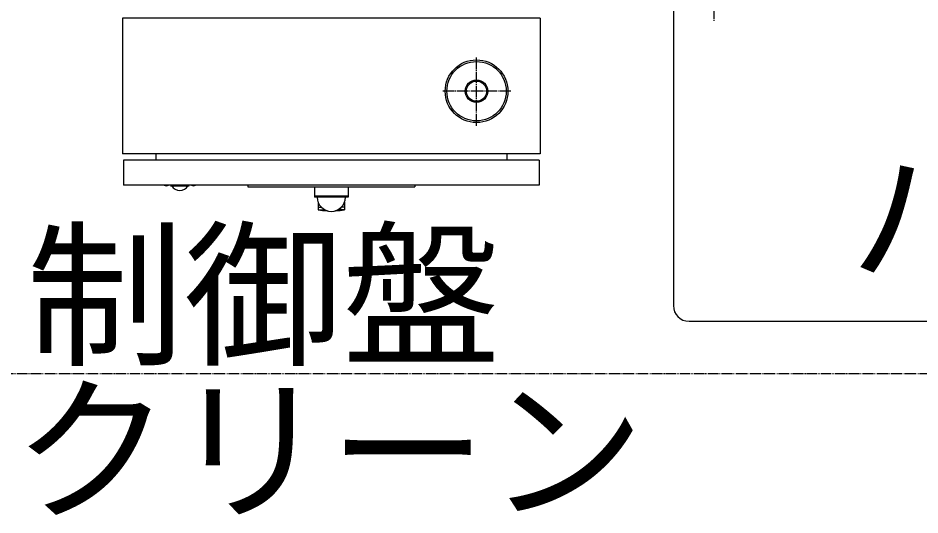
# Model space of a CAD drawing. Units: millimetres at full size. Extents: x -21196 to 21204, y -11807 to 11807.
# Drawn here: x -13318 to -12454, y -4775 to -4300 of the extents above; entities that cross this region are included whole.
import ezdxf
from ezdxf.enums import TextEntityAlignment as Align

# ---------------------------------------------------------------- set-up
doc = ezdxf.new("R2010")
doc.units = ezdxf.units.MM
doc.header["$LTSCALE"] = 0.5
doc.linetypes.add('USER3', pattern=[26.999999, 20.299999, -1.7, 0.8, -1.7, 0.8, -1.7])
doc.linetypes.add('USER4', pattern=[27.1, 22, -1.7, 1.7, -1.7])
doc.layers.add('1-0_設備-5(241129配置図菊池追記(立面図).jww)(機器配置図 260128.dwg)', color=7, linetype='Continuous', lineweight=9)
doc.layers.add('1-3_電気-分電盤、制御盤(241129配置図菊池追記(立面図).jww)(機器配置図 260128.dwg)', color=7, linetype='Continuous', lineweight=18)
doc.layers.add('1-1_設備-D(241129配置図菊池追記(立面図).jww)(機器配置図 260128.dwg)', color=7, linetype='Continuous')
doc.styles.add('ＭＳ ゴシック', font='')
doc.styles.get('ＭＳ ゴシック').set_extended_font_data('MS Gothic')

msp = doc.modelspace()

# ---------------------------------------------------------------- linework, layer by layer
at = {"layer": '1-0_設備-5(241129配置図菊池追記(立面図).jww)(機器配置図 260128.dwg)'}
for p, q in [((-12690.5242, -3505.1129), (-12690.5242, -4575.1129)), ((-12675.5242, -4590.1129), (-11605.5242, -4590.1129))]:
    msp.add_line(p, q, dxfattribs=at)
at = {"layer": '1-0_設備-5(241129配置図菊池追記(立面図).jww)(機器配置図 260128.dwg)', "linetype": 'USER4'}
msp.add_line((-12651.8922, -3761.3557), (-12651.8922, -4303.3557), dxfattribs=at)
at = {"layer": '1-0_設備-5(241129配置図菊池追記(立面図).jww)(機器配置図 260128.dwg)', "linetype": 'USER3'}
msp.add_lwpolyline([(-5599.5217, 1359.8529), (-16599.5217, 1359.8529), (-16599.5217, -4640.1471), (-5599.5217, -4640.1471)], close=True, dxfattribs=at)
at = {"layer": '1-0_設備-5(241129配置図菊池追記(立面図).jww)(機器配置図 260128.dwg)'}
msp.add_arc((-12675.5242, -4575.1129), 15, 180, 270, dxfattribs=at)
at = {"layer": '1-3_電気-分電盤、制御盤(241129配置図菊池追記(立面図).jww)(機器配置図 260128.dwg)'}
for p, q in [((-12817.9872, -4299.9971), (-13217.9872, -4299.9971)), ((-13217.9872, -4299.9971), (-13217.9872, -4429.9971)), ((-12817.9872, -4299.9971), (-12817.9872, -4429.9971)), ((-12817.9872, -4429.9971), (-13217.9872, -4429.9971)), ((-12818.9872, -4435.9971), (-13216.9872, -4435.9971)), ((-13216.9872, -4435.9971), (-13216.9872, -4459.9971)), ((-13185.9872, -4429.9971), (-13185.9872, -4435.9971)), ((-12849.9872, -4429.9971), (-12849.9872, -4435.9971)), ((-12818.9872, -4435.9971), (-12818.9872, -4459.9971)), ((-12818.9872, -4459.9971), (-13216.9872, -4459.9971)), ((-13171.9872, -4460.4971), (-13153.9872, -4460.4971)), ((-13097.9872, -4459.9971), (-13097.9872, -4461.4971)), ((-13097.9872, -4461.4971), (-12937.9872, -4461.4971)), ((-13033.9872, -4461.4971), (-13033.9872, -4471.4971)), ((-13001.9872, -4461.4971), (-13001.9872, -4471.4971)), ((-12937.9872, -4459.9971), (-12937.9872, -4461.4971)), ((-13001.9872, -4470.4971), (-13033.9872, -4470.4971)), ((-13001.9872, -4471.4971), (-13033.9872, -4471.4971)), ((-13030.6752, -4476.1086), (-13030.6752, -4483.4971)), ((-13030.6752, -4481.0037), (-13027.5724, -4481.0037)), ((-13005.2993, -4481.0037), (-13008.4021, -4481.0037)), ((-13005.2993, -4476.1086), (-13005.2993, -4481.0037)), ((-13030.6752, -4483.4971), (-13024.1719, -4483.4971)), ((-13009.3143, -4481.8427), (-13009.3143, -4483.4971))]:
    msp.add_line(p, q, dxfattribs=at)
at = {"layer": '1-3_電気-分電盤、制御盤(241129配置図菊池追記(立面図).jww)(機器配置図 260128.dwg)', "linetype": 'USER4'}
for p, q in [((-12878.9872, -4402.9971), (-12878.9872, -4336.9971)), ((-12845.9872, -4369.9971), (-12911.9872, -4369.9971))]:
    msp.add_line(p, q, dxfattribs=at)
at = {"layer": '1-3_電気-分電盤、制御盤(241129配置図菊池追記(立面図).jww)(機器配置図 260128.dwg)'}
msp.add_lwpolyline([(-13005.2993, -4481.0037), (-13005.2993, -4483.4971), (-13011.8026, -4483.4971)], dxfattribs=at)
for radius in [30, 28.4, 10.85, 9.652]:
    msp.add_circle((-12878.9872, -4369.9971), radius, dxfattribs=at)
for centre, radius, start, end in [((-13175.9872, -4456.2471), 4.25, 241.928, 298.072), ((-13162.9872, -4455.9971), 9, 210, 330), ((-13149.9872, -4456.2471), 4.25, 241.928, 298.072), ((-13017.9872, -4471.4971), 13.5, 180, 0), ((-13017.9872, -4403.505), 80.992, 260.987, 267.189), ((-13017.9872, -4403.505), 80.992, 272.811, 279.013)]:
    msp.add_arc(centre, radius, start, end, dxfattribs=at)

# ---------------------------------------------------------------- texts
at = {"layer": '1-1_設備-D(241129配置図菊池追記(立面図).jww)(機器配置図 260128.dwg)', "style": 'ＭＳ ゴシック'}
for s, p in [('パレット', (-12521.331, -4575.8237)), ('制御盤', (-13310.1884, -4654.2139)), ('スクリーン', (-13474.1267, -4802.0653))]:
    msp.add_text(s, height=110.9, dxfattribs=at).set_placement(p, align=Align.BOTTOM_LEFT)

doc.saveas('drawing.dxf')
